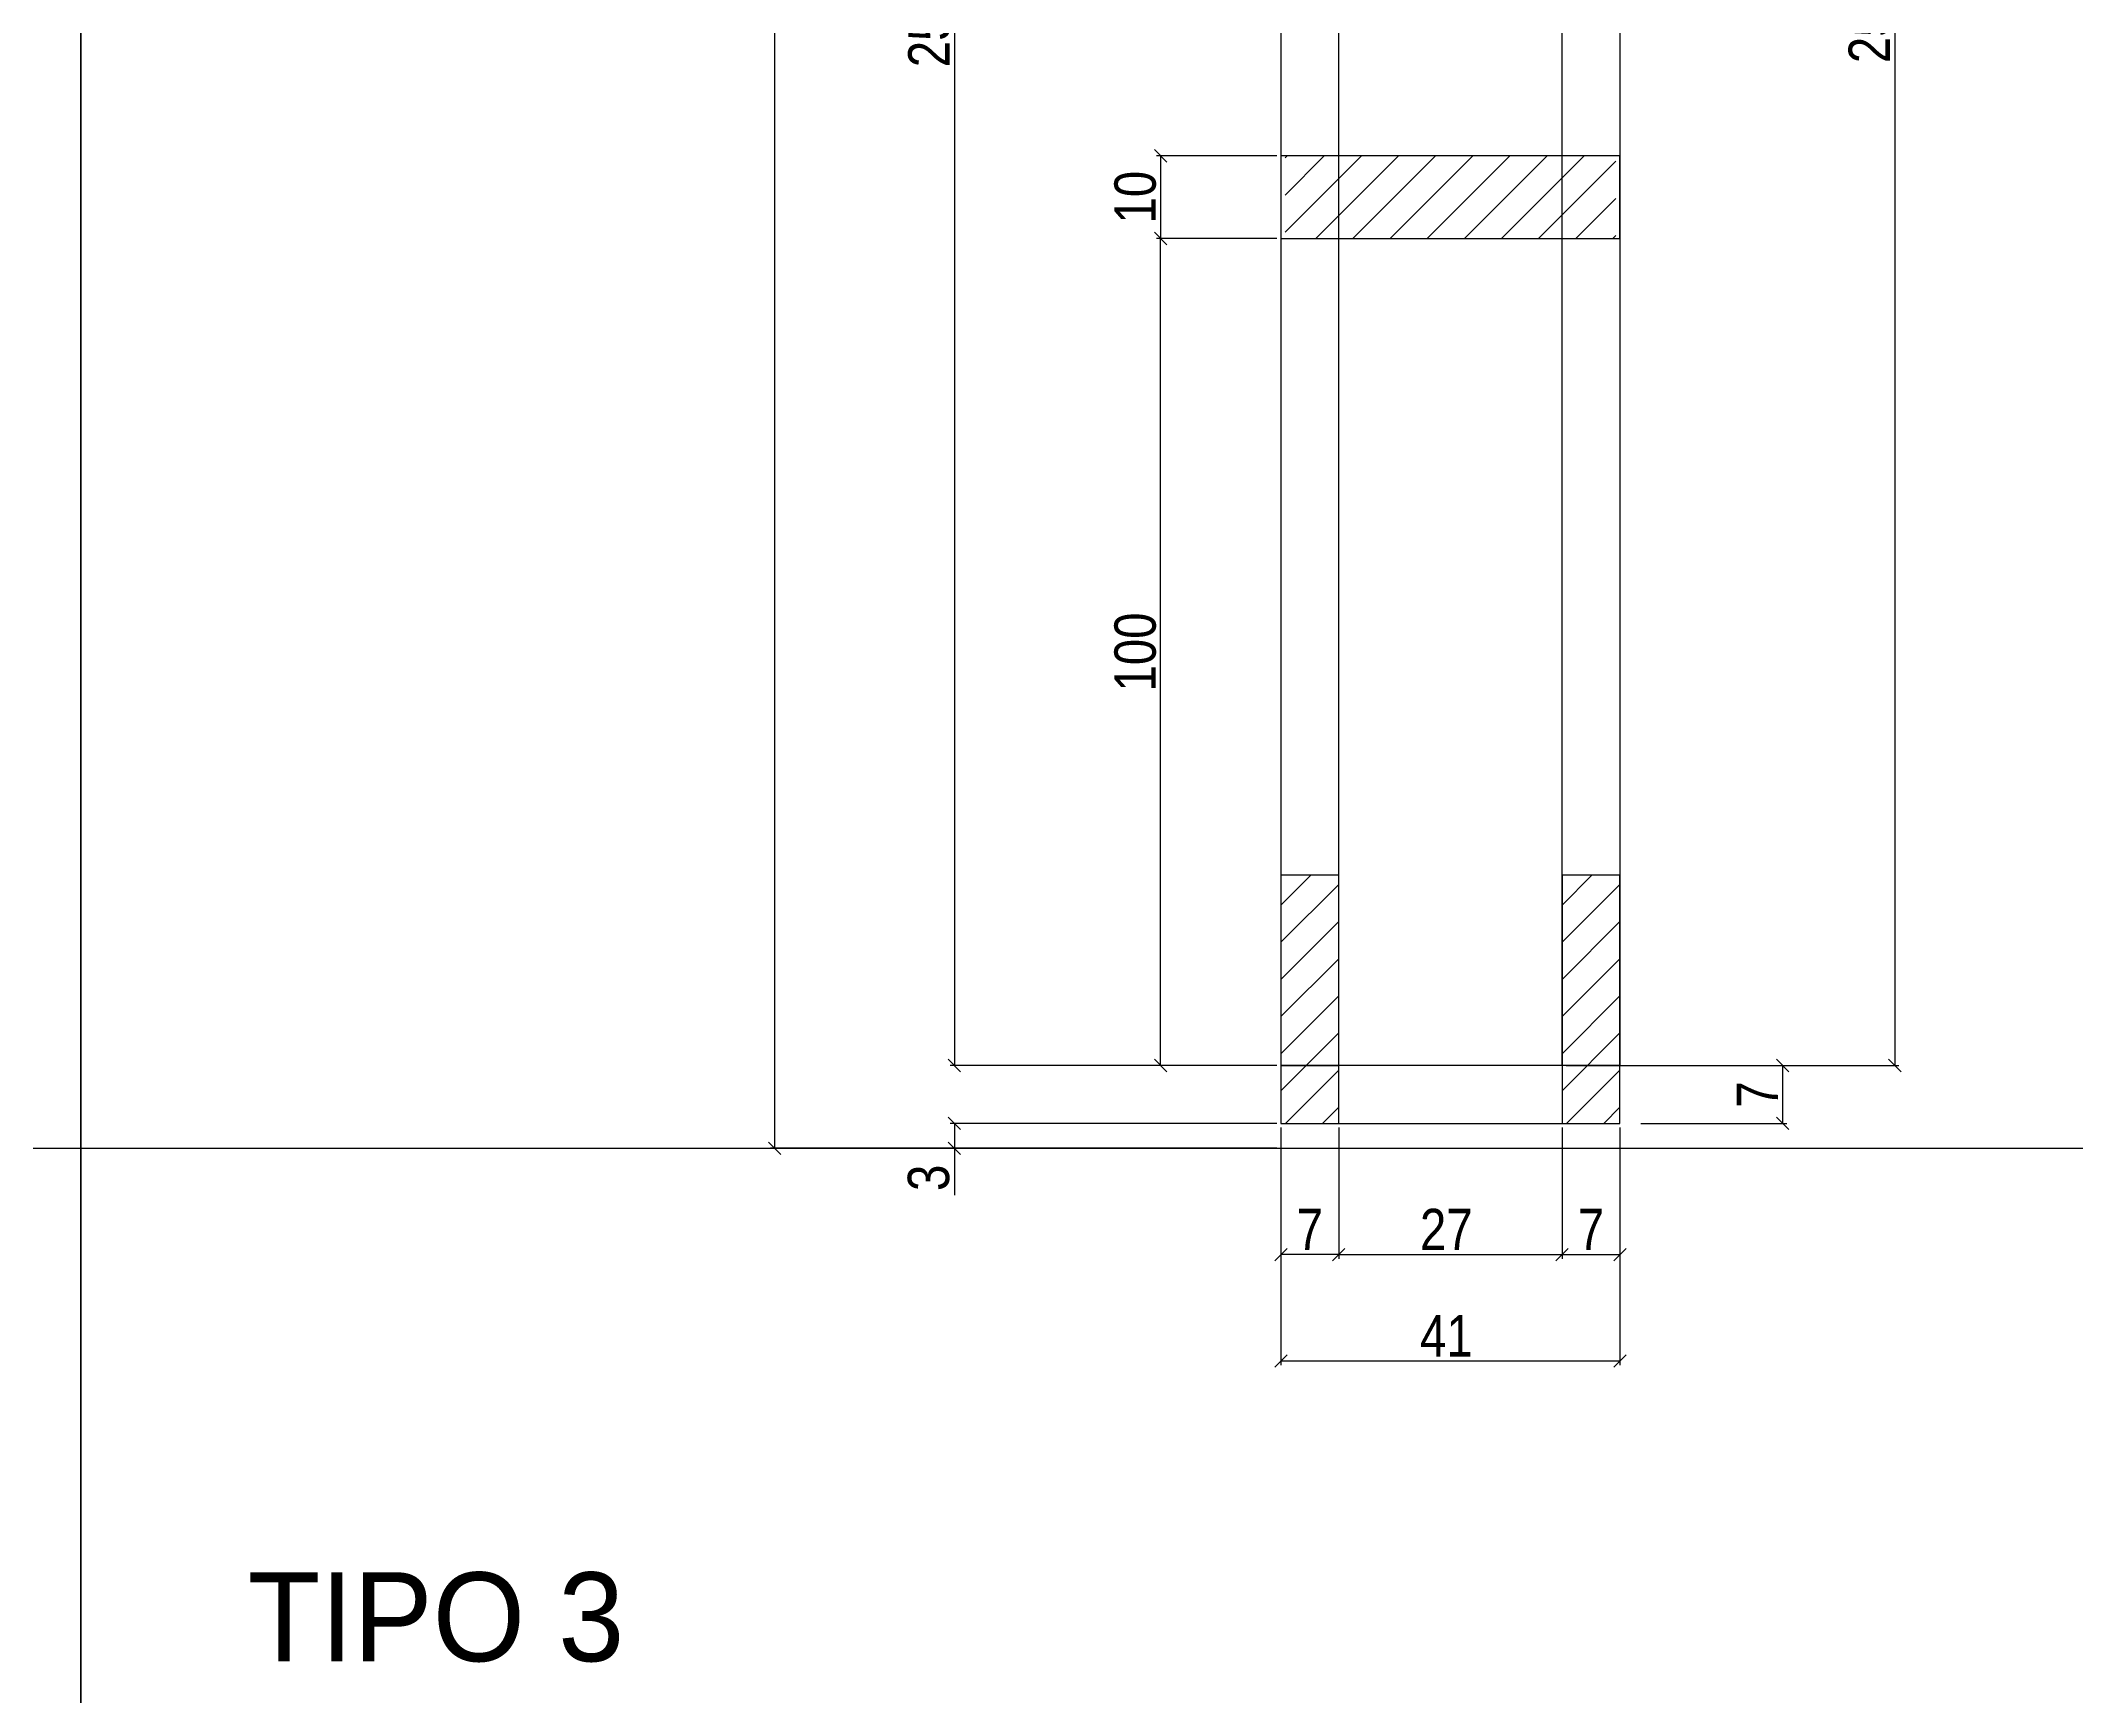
# Model space of a CAD drawing. Header units: millimetres. Extents: x 3247 to 10920, y 704 to 3817.
# Drawn here: x 4735.5 to 5227.6, y 3016.9 to 3417.1 of the extents above; entities that cross this region are included whole.
import ezdxf

# ---------------------------------------------------------------- set-up
doc = ezdxf.new("R2010")
doc.units = ezdxf.units.MM
for name, color, linetype in [('1', 1, 'Continuous'), ('COTA', 241, 'Continuous'), ('Painéis', 200, 'Continuous'), ('SARR_7x7', 40, 'Continuous'), ('VIGAS', 3, 'Continuous')]:
    doc.layers.add(name, color=color, linetype=linetype)
doc.styles.add('COTA TECNICA 2X', font='techl___.ttf', dxfattribs={"height": 10})
doc.styles.add('ROMAS860', font='ROMAS860.SHX', dxfattribs={"height": 8.5})
doc.dimstyles.new('SECAO', dxfattribs={"dimscale": 0.333333, "dimtxt": 5, "dimasz": 9, "dimexe": 3, "dimexo": 3, "dimgap": 3, "dimtad": 1, "dimdec": 1, "dimlfac": 0.5, "dimzin": 12, "dimdsep": 46, "dimtxsty": 'COTA TECNICA 2X', "dimblk1": 'OBLIQUE', "dimblk2": 'OBLIQUE', "dimsah": 1, "dimcen": 0.9, "dimclrd": 4, "dimclre": 4, "dimclrt": 240, "dimadec": 1, "dimazin": 3, "dimtfac": 1, "dimtdec": 1, "dimtmove": 0, "dimatfit": 3, "dimfxl": 1, "dimtolj": 1, "dimtzin": 12, "dimarcsym": 0})

# ---------------------------------------------------------------- blocks, each defined once
blk = doc.blocks.new('_Oblique')
at = {"layer": '1', "color": 0, "lineweight": -2}
blk.add_line((-0.5, -0.5), (0.5, 0.5), dxfattribs=at)
blk = doc.blocks.new('*D25')
at = {"layer": 'COTA', "color": 4, "lineweight": -2, "transparency": 16777216}
for p, q in [((5034.47, 3671.22), (4955.51, 3671.22)), ((4956.51, 3671.22), (4956.51, 3169.22)), ((5034.47, 3169.22), (4955.51, 3169.22))]:
    blk.add_line(p, q, dxfattribs=at)
at = {"layer": 'Defpoints', "color": 0, "transparency": 16777216}
for p in [(5035.47, 3671.22), (4956.51, 3169.22), (5035.47, 3169.22)]:
    blk.add_point(p, dxfattribs=at)
at = {"layer": 'COTA', "color": 4, "lineweight": -2, "transparency": 16777216, "xscale": 3, "yscale": 3, "zscale": 3}
for p, rotation in [((4956.51, 3671.22), 90), ((4956.51, 3169.22), 270)]:
    blk.add_blockref('_Oblique', p, dxfattribs=dict(at, rotation=rotation))
at = {"layer": 'COTA', "color": 240, "transparency": 16777216, "insert": (4950.4, 3420.22), "char_height": 10, "attachment_point": 5, "rotation": 90, "style": 'COTA TECNICA 2X'}
blk.add_mtext('\\A1;251', dxfattribs=at)
blk = doc.blocks.new('*D26')
at = {"layer": 'COTA', "color": 4, "lineweight": -2, "transparency": 16777216}
for p, q in [((5035.47, 3154.22), (5035.47, 3096.77)), ((5117.47, 3154.22), (5117.47, 3096.77)), ((5035.47, 3097.77), (5117.47, 3097.77))]:
    blk.add_line(p, q, dxfattribs=at)
at = {"layer": 'Defpoints', "color": 0, "transparency": 16777216}
for p in [(5035.47, 3155.22), (5117.47, 3155.22), (5117.47, 3097.77)]:
    blk.add_point(p, dxfattribs=at)
at = {"layer": 'COTA', "color": 4, "lineweight": -2, "transparency": 16777216, "xscale": 3, "yscale": 3, "zscale": 3, "rotation": 180}
blk.add_blockref('_Oblique', (5035.47, 3097.77), dxfattribs=at)
at = {"layer": 'COTA', "color": 4, "lineweight": -2, "transparency": 16777216, "xscale": 3, "yscale": 3, "zscale": 3}
blk.add_blockref('_Oblique', (5117.47, 3097.77), dxfattribs=at)
at = {"layer": 'COTA', "color": 240, "transparency": 16777216, "insert": (5075.47, 3103.84), "char_height": 10, "attachment_point": 5, "style": 'COTA TECNICA 2X'}
blk.add_mtext('\\A1;41', dxfattribs=at)
blk = doc.blocks.new('*D27')
at = {"layer": 'COTA', "color": 4, "lineweight": -2, "transparency": 16777216}
for p, q in [((5049.47, 3154.22), (5049.47, 3122.49)), ((5103.47, 3154.22), (5103.47, 3122.49)), ((5049.47, 3123.49), (5103.47, 3123.49))]:
    blk.add_line(p, q, dxfattribs=at)
at = {"layer": 'Defpoints', "color": 0, "transparency": 16777216}
for p in [(5049.47, 3155.22), (5103.47, 3155.22), (5103.47, 3123.49)]:
    blk.add_point(p, dxfattribs=at)
at = {"layer": 'COTA', "color": 4, "lineweight": -2, "transparency": 16777216, "xscale": 3, "yscale": 3, "zscale": 3, "rotation": 180}
blk.add_blockref('_Oblique', (5049.47, 3123.49), dxfattribs=at)
at = {"layer": 'COTA', "color": 4, "lineweight": -2, "transparency": 16777216, "xscale": 3, "yscale": 3, "zscale": 3}
blk.add_blockref('_Oblique', (5103.47, 3123.49), dxfattribs=at)
at = {"layer": 'COTA', "color": 240, "transparency": 16777216, "insert": (5075.47, 3129.56), "char_height": 10, "attachment_point": 5, "style": 'COTA TECNICA 2X'}
blk.add_mtext('\\A1;27', dxfattribs=at)
blk = doc.blocks.new('*D28')
at = {"layer": 'COTA', "color": 4, "lineweight": -2, "transparency": 16777216}
blk.add_line((5103.47, 3123.49), (5117.47, 3123.49), dxfattribs=at)
at = {"layer": 'Defpoints', "color": 0, "transparency": 16777216}
for p in [(5103.47, 3123.49), (5117.47, 3123.49), (5117.47, 3123.49)]:
    blk.add_point(p, dxfattribs=at)
at = {"layer": 'COTA', "color": 4, "lineweight": -2, "transparency": 16777216, "xscale": 3, "yscale": 3, "zscale": 3, "rotation": 180}
blk.add_blockref('_Oblique', (5103.47, 3123.49), dxfattribs=at)
at = {"layer": 'COTA', "color": 4, "lineweight": -2, "transparency": 16777216, "xscale": 3, "yscale": 3, "zscale": 3}
blk.add_blockref('_Oblique', (5117.47, 3123.49), dxfattribs=at)
at = {"layer": 'COTA', "color": 240, "transparency": 16777216, "insert": (5110.47, 3129.56), "char_height": 10, "attachment_point": 5, "style": 'COTA TECNICA 2X'}
blk.add_mtext('\\A1;7', dxfattribs=at)
blk = doc.blocks.new('*D29')
at = {"layer": 'COTA', "color": 4, "lineweight": -2, "transparency": 16777216}
blk.add_line((5049.47, 3123.49), (5035.47, 3123.49), dxfattribs=at)
at = {"layer": 'Defpoints', "color": 0, "transparency": 16777216}
for p in [(5035.47, 3123.49), (5035.47, 3123.49), (5049.47, 3123.49)]:
    blk.add_point(p, dxfattribs=at)
at = {"layer": 'COTA', "color": 4, "lineweight": -2, "transparency": 16777216, "xscale": 3, "yscale": 3, "zscale": 3, "rotation": 180}
blk.add_blockref('_Oblique', (5035.47, 3123.49), dxfattribs=at)
at = {"layer": 'COTA', "color": 4, "lineweight": -2, "transparency": 16777216, "xscale": 3, "yscale": 3, "zscale": 3}
blk.add_blockref('_Oblique', (5049.47, 3123.49), dxfattribs=at)
at = {"layer": 'COTA', "color": 240, "transparency": 16777216, "insert": (5042.47, 3129.56), "char_height": 10, "attachment_point": 5, "style": 'COTA TECNICA 2X'}
blk.add_mtext('\\A1;7', dxfattribs=at)
blk = doc.blocks.new('*D30')
at = {"layer": 'COTA', "color": 4, "lineweight": -2, "transparency": 16777216}
for p, q in [((5034.47, 3389.24), (5005.37, 3389.24)), ((5006.37, 3389.24), (5006.37, 3369.24)), ((5034.47, 3369.24), (5005.37, 3369.24))]:
    blk.add_line(p, q, dxfattribs=at)
at = {"layer": 'Defpoints', "color": 0, "transparency": 16777216}
for p in [(5035.47, 3389.24), (5006.37, 3369.24), (5035.47, 3369.24)]:
    blk.add_point(p, dxfattribs=at)
at = {"layer": 'COTA', "color": 4, "lineweight": -2, "transparency": 16777216, "xscale": 3, "yscale": 3, "zscale": 3}
for p, rotation in [((5006.37, 3389.24), 90), ((5006.37, 3369.24), 270)]:
    blk.add_blockref('_Oblique', p, dxfattribs=dict(at, rotation=rotation))
at = {"layer": 'COTA', "color": 240, "transparency": 16777216, "insert": (5000.27, 3379.24), "char_height": 10, "attachment_point": 5, "rotation": 90, "style": 'COTA TECNICA 2X'}
blk.add_mtext('\\A1;10', dxfattribs=at)
blk = doc.blocks.new('*D32')
at = {"layer": 'COTA', "color": 4, "lineweight": -2, "transparency": 16777216}
for p, q in [((5048.47, 3709.22), (4912.01, 3709.22)), ((4913.01, 3709.22), (4913.01, 3149.22)), ((5034.47, 3149.22), (4912.01, 3149.22))]:
    blk.add_line(p, q, dxfattribs=at)
at = {"layer": 'Defpoints', "color": 0, "transparency": 16777216}
for p in [(5049.47, 3709.22), (4913.01, 3149.22), (5035.47, 3149.22)]:
    blk.add_point(p, dxfattribs=at)
at = {"layer": 'COTA', "color": 4, "lineweight": -2, "transparency": 16777216, "xscale": 3, "yscale": 3, "zscale": 3}
for p, rotation in [((4913.01, 3709.22), 90), ((4913.01, 3149.22), 270)]:
    blk.add_blockref('_Oblique', p, dxfattribs=dict(at, rotation=rotation))
at = {"layer": 'COTA', "color": 240, "transparency": 16777216, "insert": (4906.88, 3429.22), "char_height": 10, "attachment_point": 5, "rotation": 90, "style": 'COTA TECNICA 2X'}
blk.add_mtext('\\A1;280', dxfattribs=at)
blk = doc.blocks.new('*D33')
at = {"layer": 'COTA', "color": 4, "lineweight": -2, "transparency": 16777216}
for p, q in [((5034.47, 3155.22), (4955.51, 3155.22)), ((4956.51, 3155.22), (4956.51, 3149.22)), ((5034.47, 3149.22), (4955.51, 3149.22)), ((4956.51, 3149.22), (4956.51, 3137.89))]:
    blk.add_line(p, q, dxfattribs=at)
at = {"layer": 'Defpoints', "color": 0, "transparency": 16777216}
for p in [(5035.47, 3155.22), (4956.51, 3149.22), (5035.47, 3149.22)]:
    blk.add_point(p, dxfattribs=at)
at = {"layer": 'COTA', "color": 4, "lineweight": -2, "transparency": 16777216, "xscale": 3, "yscale": 3, "zscale": 3}
for p, rotation in [((4956.51, 3155.22), 90), ((4956.51, 3149.22), 270)]:
    blk.add_blockref('_Oblique', p, dxfattribs=dict(at, rotation=rotation))
at = {"layer": 'COTA', "color": 240, "transparency": 16777216, "insert": (4950.29, 3142.06), "char_height": 10, "attachment_point": 5, "rotation": 90, "style": 'COTA TECNICA 2X'}
blk.add_mtext('\\A1;3', dxfattribs=at)
blk = doc.blocks.new('*D36')
at = {"layer": 'COTA', "color": 4, "lineweight": -2, "transparency": 16777216}
for p, q in [((5034.47, 3369.24), (5005.37, 3369.24)), ((5006.37, 3169.22), (5006.37, 3369.24)), ((5033.47, 3169.22), (5005.37, 3169.22))]:
    blk.add_line(p, q, dxfattribs=at)
at = {"layer": 'Defpoints', "color": 0, "transparency": 16777216}
for p in [(5006.37, 3369.24), (5035.47, 3369.24), (5034.47, 3169.22)]:
    blk.add_point(p, dxfattribs=at)
at = {"layer": 'COTA', "color": 4, "lineweight": -2, "transparency": 16777216, "xscale": 3, "yscale": 3, "zscale": 3}
for p, rotation in [((5006.37, 3369.24), 90), ((5006.37, 3169.22), 270)]:
    blk.add_blockref('_Oblique', p, dxfattribs=dict(at, rotation=rotation))
at = {"layer": 'COTA', "color": 240, "transparency": 16777216, "insert": (5000.27, 3269.23), "char_height": 10, "attachment_point": 5, "rotation": 90, "style": 'COTA TECNICA 2X'}
blk.add_mtext('\\A1;100', dxfattribs=at)
blk = doc.blocks.new('*D124')
at = {"layer": 'COTA', "color": 4, "lineweight": -2, "transparency": 16777216}
for p, q in [((5119.47, 3673.2), (5184.95, 3673.2)), ((5183.95, 3673.2), (5183.95, 3169.22)), ((5119.47, 3169.22), (5184.95, 3169.22))]:
    blk.add_line(p, q, dxfattribs=at)
at = {"layer": 'Defpoints', "color": 0, "transparency": 16777216}
for p in [(5118.47, 3673.2), (5118.47, 3169.22), (5183.95, 3169.22)]:
    blk.add_point(p, dxfattribs=at)
at = {"layer": 'COTA', "color": 4, "lineweight": -2, "transparency": 16777216, "xscale": 3, "yscale": 3, "zscale": 3}
for p, rotation in [((5183.95, 3673.2), 90), ((5183.95, 3169.22), 270)]:
    blk.add_blockref('_Oblique', p, dxfattribs=dict(at, rotation=rotation))
at = {"layer": 'COTA', "color": 240, "transparency": 16777216, "insert": (5177.84, 3421.21), "char_height": 10, "attachment_point": 5, "rotation": 90, "style": 'COTA TECNICA 2X'}
blk.add_mtext('\\A1;252', dxfattribs=at)
blk = doc.blocks.new('*D125')
at = {"layer": 'COTA', "color": 4, "lineweight": -2, "transparency": 16777216}
for p, q in [((5104.47, 3169.22), (5157.8, 3169.22)), ((5156.8, 3169.22), (5156.8, 3155.22)), ((5122.53, 3155.22), (5157.8, 3155.22))]:
    blk.add_line(p, q, dxfattribs=at)
at = {"layer": 'Defpoints', "color": 0, "transparency": 16777216}
for p in [(5103.47, 3169.22), (5121.53, 3155.22), (5156.8, 3155.22)]:
    blk.add_point(p, dxfattribs=at)
at = {"layer": 'COTA', "color": 4, "lineweight": -2, "transparency": 16777216, "xscale": 3, "yscale": 3, "zscale": 3}
for p, rotation in [((5156.8, 3169.22), 90), ((5156.8, 3155.22), 270)]:
    blk.add_blockref('_Oblique', p, dxfattribs=dict(at, rotation=rotation))
at = {"layer": 'COTA', "color": 240, "transparency": 16777216, "insert": (5150.72, 3162.22), "char_height": 10, "attachment_point": 5, "rotation": 90, "style": 'COTA TECNICA 2X'}
blk.add_mtext('\\A1;7', dxfattribs=at)

msp = doc.modelspace()

# ---------------------------------------------------------------- hatches: boundary and pattern name
at = {"layer": 'COTA'}
h = msp.add_hatch(dxfattribs=at)
h.set_pattern_fill('ANSI31', color=256, scale=2, style=0)
h.set_pattern_definition([(45, (-21092.134, -193903.551), (-4.49012806, 4.49012806), [])])
h.paths.add_polyline_path([(5116.47, 3389.24), (5036.47, 3389.24), (5036.47, 3369.24), (5116.47, 3369.24)])
h = msp.add_hatch(dxfattribs=at)
h.set_pattern_fill('ANSI31', color=256, scale=2, style=0)
h.set_pattern_definition([(45, (-14808.7485, -2653.966), (-4.490128, 4.490128), [])])
h.paths.add_polyline_path([(5035.47, 3155.22), (5049.47, 3155.22), (5049.47, 3215.22), (5035.47, 3215.22)])
h = msp.add_hatch(dxfattribs=at)
h.set_pattern_fill('ANSI31', color=256, scale=2, style=0)
h.set_pattern_definition([(45, (-14740.7485, -2653.966), (-4.490128, 4.490128), [])])
h.paths.add_polyline_path([(5103.47, 3155.22), (5117.47, 3155.22), (5117.47, 3215.22), (5103.47, 3215.22)])

# ---------------------------------------------------------------- linework, layer by layer
at = {"linetype": 'Continuous'}
msp.add_lwpolyline([(5057.47, 3155.22), (5117.47, 3155.22), (5117.47, 3169.22), (5035.47, 3169.22), (5035.47, 3155.22), (5057.47, 3155.22)], dxfattribs=at)
at = {"layer": 'COTA', "color": 1}
msp.add_line((3246.75, 3149.22), (6743.22, 3149.22), dxfattribs=at)
at = {"layer": 'Painéis'}
msp.add_lwpolyline([(5035.47, 3369.24), (5117.47, 3369.24), (5117.47, 3389.24), (5035.47, 3389.24), (5035.47, 3369.24)], dxfattribs=at)
for points in [[(5035.47, 3155.22), (5049.47, 3155.22), (5049.47, 3215.22), (5035.47, 3215.22)], [(5103.47, 3155.22), (5117.47, 3155.22), (5117.47, 3215.22), (5103.47, 3215.22)]]:
    msp.add_lwpolyline(points, close=True, dxfattribs=at)
at = {"layer": 'SARR_7x7', "linetype": 'Continuous'}
for points in [[(5035.47, 3169.22), (5049.47, 3169.22), (5049.47, 3671.22), (5035.47, 3671.22)], [(5117.47, 3169.22), (5103.47, 3169.22), (5103.47, 3673.2), (5117.47, 3673.2)]]:
    msp.add_lwpolyline(points, close=True, dxfattribs=at)
at = {"layer": 'VIGAS'}
for points in [[(4745.24, 3008.97), (4245.74, 3008.97), (4245.74, 3817.27), (4745.24, 3817.27)], [(5244.73, 3008.97), (4745.24, 3008.97), (4745.24, 3817.27), (5244.73, 3817.27)]]:
    msp.add_lwpolyline(points, close=True, dxfattribs=at)

# ---------------------------------------------------------------- texts
at = {"layer": 'COTA', "color": 7, "style": 'ROMAS860'}
msp.add_text('TIPO 3', height=21.505, dxfattribs=at).set_placement((4785.58, 3025.13))

# ---------------------------------------------------------------- dimensions: what is measured, and where the dimension line sits
at = {"layer": 'COTA', "color": 3}
for base, p1, p2, picture, middle in [((4913.01, 3149.22), (5049.47, 3709.22), (5035.47, 3149.22), '*D32', (4906.88, 3429.22)), ((4956.51, 3169.22), (5035.47, 3671.22), (5035.47, 3169.22), '*D25', (4950.4, 3420.22)), ((5183.95, 3169.22), (5118.47, 3673.2), (5118.47, 3169.22), '*D124', (5177.84, 3421.21)), ((5006.37, 3369.24), (5035.47, 3389.24), (5035.47, 3369.24), '*D30', (5000.27, 3379.24)), ((5006.37, 3369.24), (5034.47, 3169.22), (5035.47, 3369.24), '*D36', (5000.27, 3269.23)), ((5156.8, 3155.22), (5103.47, 3169.22), (5121.53, 3155.22), '*D125', (5150.72, 3162.22)), ((4956.51, 3149.22), (5035.47, 3155.22), (5035.47, 3149.22), '*D33', (4950.29, 3142.06))]:
    dim = msp.add_linear_dim(base=base, p1=p1, p2=p2, angle=90, dimstyle='SECAO', dxfattribs=at)
    dim.commit()
    dim.dimension.update_dxf_attribs({"geometry": picture, "text_midpoint": middle})
for base, p1, p2, picture, middle in [((5117.47, 3097.77), (5035.47, 3155.22), (5117.47, 3155.22), '*D26', (5075.47, 3097.77)), ((5103.47, 3123.49), (5049.47, 3155.22), (5103.47, 3155.22), '*D27', (5075.47, 3123.49)), ((5117.47, 3123.49), (5103.47, 3123.49), (5117.47, 3123.49), '*D28', (5110.47, 3123.49))]:
    dim = msp.add_linear_dim(base=base, p1=p1, p2=p2, dimstyle='SECAO', dxfattribs=at)
    dim.commit()
    dim.dimension.update_dxf_attribs({"geometry": picture, "text_midpoint": middle, "dimtype": 160})
dim = msp.add_linear_dim(base=(5035.47, 3123.49), p1=(5049.47, 3123.49), p2=(5035.47, 3123.49), dimstyle='SECAO', dxfattribs=at)
dim.commit()
dim.dimension.update_dxf_attribs({"geometry": '*D29', "text_midpoint": (5042.47, 3129.56)})

doc.saveas('drawing.dxf')
